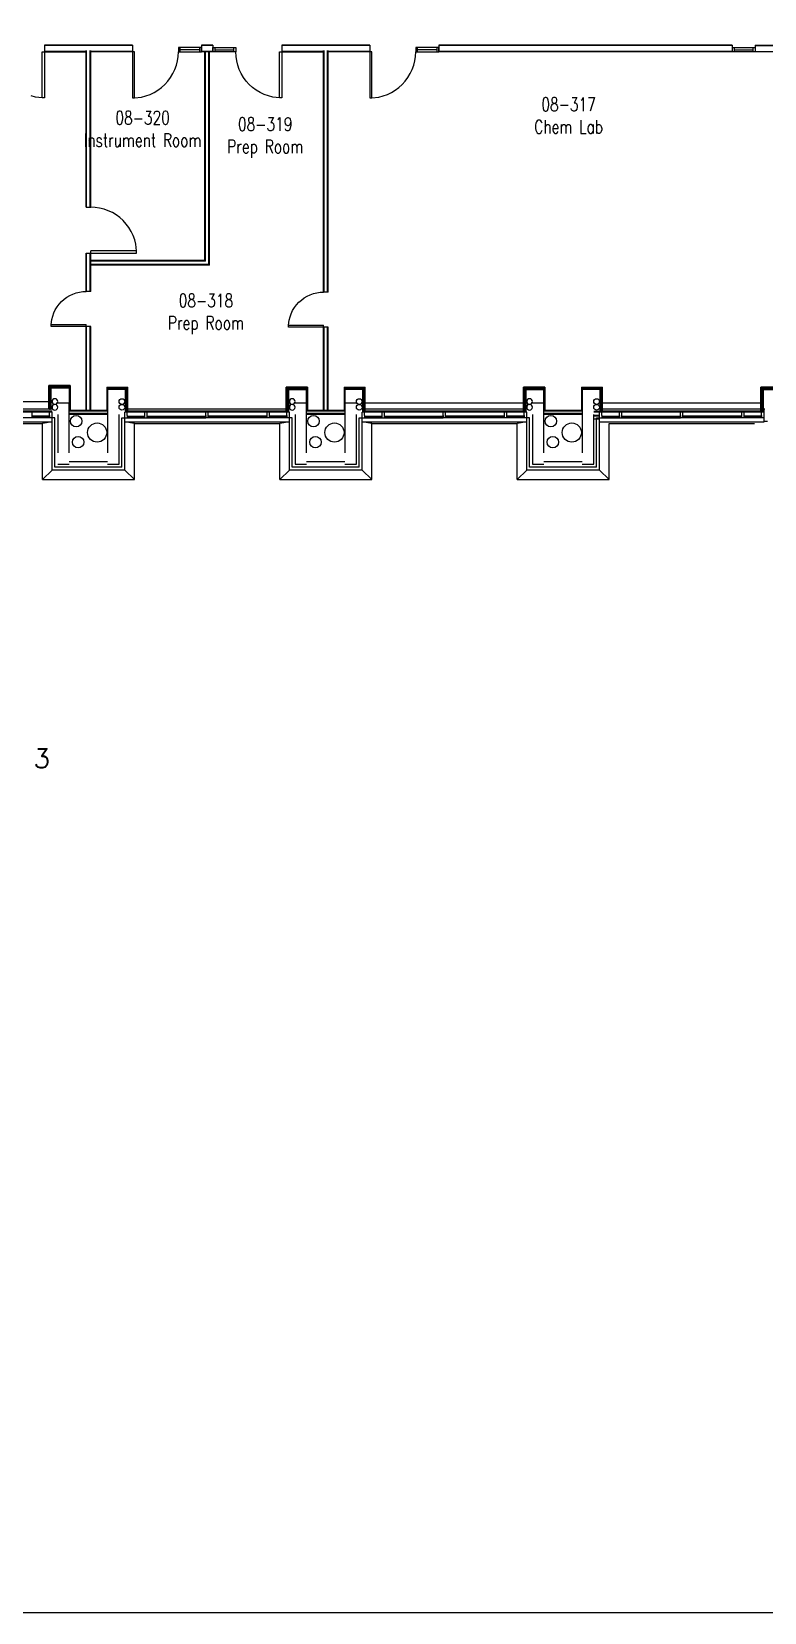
# Model space of a CAD drawing. Extents: x 11182 to 734459, y -1391328 to 152085.
# Drawn here: x 423618 to 442760, y -868101 to -826823 of the extents above; entities that cross this region are included whole.
import ezdxf
from ezdxf.enums import TextEntityAlignment as Align

# ---------------------------------------------------------------- set-up
doc = ezdxf.new("R2010")
doc.units = 0
doc.header["$LTSCALE"] = 500
doc.header["$MEASUREMENT"] = 0
doc.layers.add('0_Defpoints', color=106, linetype='CONTINUOUS', plot=False)
for name, color, linetype in [('0_room_data', 7, 'CONTINUOUS'), ('0_text', 7, 'CONTINUOUS'), ('1_Wall_Exist', 251, 'CONTINUOUS'), ('3_Text', 7, 'CONTINUOUS')]:
    doc.layers.add(name, color=color, linetype=linetype)
doc.styles.add('1_200', font='simplex.shx', dxfattribs={"width": 0.75, "height": 460})
doc.styles.get("Standard").update_dxf_attribs({"font": 'ROMANS', "height": 200})

# ---------------------------------------------------------------- blocks, each defined once
blk = doc.blocks.new('room_data')
at = {"layer": '3_Text', "style": '1_200', "width": 0.75}
for tag, p in [('ROOMNUM', (0, 0)), ('ROOMUSE', (0, -575))]:
    blk.add_attdef(tag, text='', height=345, dxfattribs=at).set_placement(p, align=Align.MIDDLE_CENTER)

msp = doc.modelspace()

# ---------------------------------------------------------------- linework, layer by layer
at = {"layer": '0_Defpoints'}
msp.add_lwpolyline([(375129, -802398), (375129, -868101), (476670, -868101), (476670, -802398)], close=True, dxfattribs=at)
at = {"layer": '1_Wall_Exist'}
for p, q in [((426252, -827177), (423952, -827177)), ((423952, -827177), (423952, -828555)), ((426252, -827190), (423952, -827190)), ((426252, -827177), (426252, -828555)), ((428352, -827177), (428052, -827177)), ((428052, -827177), (428052, -827355)), ((428352, -827190), (428052, -827190)), ((428352, -827177), (428352, -827355)), ((432452, -827177), (430152, -827177)), ((430152, -827177), (430152, -828555)), ((432452, -827190), (430152, -827190)), ((432452, -827177), (432452, -828555)), ((441921, -827177), (434252, -827177)), ((434252, -827177), (434252, -827355)), ((441921, -827190), (434252, -827190)), ((441921, -827177), (441921, -827355)), ((442521, -827177), (443620, -827177)), ((442521, -827177), (442521, -827355)), ((442521, -827190), (443607, -827190)), ((423896, -827355), (425043, -827355)), ((423896, -828555), (423896, -827355)), ((423952, -827241), (423952, -827355)), ((425043, -827342), (423952, -827342)), ((425043, -831407), (425043, -827320)), ((425056, -831407), (425056, -827320)), ((425148, -831407), (425148, -827320)), ((425161, -831407), (425161, -827320)), ((426252, -827342), (425161, -827342)), ((426309, -827355), (425161, -827355)), ((426252, -827241), (426252, -827355)), ((426309, -828555), (426309, -827355)), ((427400, -827703), (427429, -827589)), ((427429, -827589), (427446, -827472)), ((427446, -827472), (427452, -827355)), ((427452, -827241), (427452, -827355)), ((427502, -827241), (427452, -827241)), ((427452, -827355), (427502, -827355)), ((427502, -827355), (427502, -827241)), ((428002, -827241), (427502, -827241)), ((428002, -827298), (427502, -827298)), ((427502, -827355), (428002, -827355)), ((428002, -827241), (428002, -827355)), ((428052, -827241), (428002, -827241)), ((428002, -827355), (428052, -827355)), ((428052, -827355), (428052, -827241)), ((428352, -827342), (428052, -827342)), ((428352, -827355), (428052, -827355)), ((428143, -832801), (428143, -827355)), ((428156, -832814), (428156, -827355)), ((428248, -832906), (428248, -827355)), ((428261, -832919), (428261, -827355)), ((428352, -827241), (428402, -827241)), ((428352, -827355), (428352, -827241)), ((428402, -827355), (428352, -827355)), ((428402, -827241), (428402, -827355)), ((428402, -827241), (428902, -827241)), ((428402, -827298), (428902, -827298)), ((428902, -827355), (428402, -827355)), ((428902, -827241), (428952, -827241)), ((428902, -827355), (428902, -827241)), ((428952, -827355), (428902, -827355)), ((428952, -827241), (428952, -827355)), ((428958, -827472), (428952, -827355)), ((428975, -827589), (428958, -827472)), ((429004, -827703), (428975, -827589)), ((430095, -827355), (431243, -827355)), ((430095, -828555), (430095, -827355)), ((430152, -827241), (430152, -827355)), ((431243, -827342), (430152, -827342)), ((431243, -833625), (431243, -827320)), ((431256, -833625), (431256, -827320)), ((431348, -833625), (431348, -827320)), ((431361, -833625), (431361, -827320)), ((432452, -827342), (431361, -827342)), ((432509, -827355), (431361, -827355)), ((432452, -827241), (432452, -827355)), ((432509, -828555), (432509, -827355)), ((433600, -827703), (433629, -827589)), ((433629, -827589), (433646, -827472)), ((433646, -827472), (433652, -827355)), ((433652, -827241), (433652, -827355)), ((433702, -827241), (433652, -827241)), ((433652, -827355), (433702, -827355)), ((433702, -827355), (433702, -827241)), ((434202, -827241), (433702, -827241)), ((434202, -827298), (433702, -827298)), ((433702, -827355), (434202, -827355)), ((434202, -827241), (434202, -827355)), ((434252, -827241), (434202, -827241)), ((434202, -827355), (434252, -827355)), ((434252, -827355), (434252, -827241)), ((441921, -827342), (434252, -827342)), ((443442, -827355), (434252, -827355)), ((441921, -827241), (442521, -827241)), ((441971, -827241), (441971, -827355)), ((441971, -827298), (442471, -827298)), ((442471, -827355), (442471, -827241)), ((442521, -827342), (443455, -827342)), ((427180, -828116), (427250, -828021)), ((427250, -828021), (427310, -827920)), ((427310, -827920), (427361, -827814)), ((427361, -827814), (427400, -827703)), ((429043, -827814), (429004, -827703)), ((429094, -827920), (429043, -827814)), ((429154, -828021), (429094, -827920)), ((429224, -828116), (429154, -828021)), ((433380, -828116), (433450, -828021)), ((433450, -828021), (433510, -827920)), ((433510, -827920), (433561, -827814)), ((433561, -827814), (433600, -827703)), ((426712, -828463), (426819, -828413)), ((426819, -828413), (426919, -828352)), ((426919, -828352), (427013, -828282)), ((427013, -828282), (427101, -828203)), ((427101, -828203), (427180, -828116)), ((429303, -828203), (429224, -828116)), ((429391, -828282), (429303, -828203)), ((429485, -828352), (429391, -828282)), ((429585, -828413), (429485, -828352)), ((429692, -828463), (429585, -828413)), ((432912, -828463), (433019, -828413)), ((433019, -828413), (433119, -828352)), ((433119, -828352), (433213, -828282)), ((433213, -828282), (433301, -828203)), ((433301, -828203), (433380, -828116)), ((423718, -828531), (423604, -828503)), ((423896, -828555), (423718, -828531)), ((423952, -828555), (423896, -828555)), ((426252, -828555), (426309, -828555)), ((426309, -828555), (426487, -828531)), ((426487, -828531), (426601, -828503)), ((426601, -828503), (426712, -828463)), ((429803, -828503), (429692, -828463)), ((429917, -828531), (429803, -828503)), ((430095, -828555), (429917, -828531)), ((430152, -828555), (430095, -828555)), ((432452, -828555), (432509, -828555)), ((432509, -828555), (432687, -828531)), ((432687, -828531), (432801, -828503)), ((432801, -828503), (432912, -828463)), ((425043, -831407), (425161, -831407)), ((425279, -831414), (425161, -831407)), ((425395, -831431), (425279, -831414)), ((425509, -831459), (425395, -831431)), ((425620, -831499), (425509, -831459)), ((425727, -831550), (425620, -831499)), ((425828, -831610), (425727, -831550)), ((425923, -831680), (425828, -831610)), ((426010, -831759), (425923, -831680)), ((426089, -831847), (426010, -831759)), ((426159, -831941), (426089, -831847)), ((426220, -832041), (426159, -831941)), ((426270, -832148), (426220, -832041)), ((426310, -832259), (426270, -832148)), ((425161, -833606), (425161, -832551)), ((426362, -832551), (425161, -832551)), ((426338, -832373), (426310, -832259)), ((426362, -832551), (426338, -832373)), ((426362, -832607), (426362, -832551)), ((425043, -833606), (425043, -832607)), ((425043, -832607), (426362, -832607)), ((425056, -833606), (425056, -832607)), ((425148, -833606), (425148, -832607)), ((428143, -832801), (425161, -832801)), ((428156, -832814), (425161, -832814)), ((428248, -832906), (425161, -832906)), ((428261, -832919), (425161, -832919)), ((424464, -833814), (424536, -833760)), ((424536, -833760), (424612, -833714)), ((424612, -833714), (424694, -833676)), ((424694, -833676), (424778, -833646)), ((424778, -833646), (424865, -833624)), ((424865, -833624), (424954, -833611)), ((424954, -833611), (425043, -833606)), ((425161, -833606), (425042, -833606)), ((430664, -833832), (430736, -833779)), ((430736, -833779), (430812, -833733)), ((430812, -833733), (430894, -833694)), ((430894, -833694), (430978, -833664)), ((430978, -833664), (431065, -833642)), ((431065, -833642), (431154, -833629)), ((431154, -833629), (431243, -833625)), ((431361, -833625), (431243, -833625)), ((424169, -834255), (424199, -834170)), ((424199, -834170), (424237, -834089)), ((424237, -834089), (424283, -834012)), ((424283, -834012), (424337, -833941)), ((424337, -833941), (424397, -833874)), ((424397, -833874), (424464, -833814)), ((430369, -834273), (430399, -834189)), ((430399, -834189), (430437, -834107)), ((430437, -834107), (430483, -834031)), ((430483, -834031), (430537, -833959)), ((430537, -833959), (430597, -833892)), ((430597, -833892), (430664, -833832)), ((424129, -834469), (424147, -834342)), ((424129, -834520), (424129, -834469)), ((424129, -834469), (425043, -834469)), ((425161, -834520), (424129, -834520)), ((424147, -834342), (424169, -834255)), ((425043, -836733), (425043, -834469)), ((425056, -836733), (425056, -834520)), ((425148, -836733), (425148, -834520)), ((425161, -836733), (425161, -834520)), ((430329, -834488), (430347, -834360)), ((430329, -834539), (430329, -834488)), ((430329, -834488), (431243, -834488)), ((431361, -834539), (430329, -834539)), ((430347, -834360), (430369, -834273)), ((431243, -836733), (431243, -834488)), ((431256, -836733), (431256, -834539)), ((431348, -836733), (431348, -834539)), ((431361, -836733), (431361, -834539)), ((424070, -836690), (424070, -836062)), ((424622, -836062), (424070, -836062)), ((424603, -836081), (424089, -836081)), ((424089, -836690), (424089, -836081)), ((424089, -836144), (424089, -836081)), ((424131, -836081), (424089, -836081)), ((424111, -836103), (424089, -836103)), ((424089, -836125), (424603, -836125)), ((424111, -836144), (424089, -836144)), ((424092, -836100), (424092, -836084)), ((424128, -836084), (424092, -836084)), ((424096, -836100), (424092, -836100)), ((424109, -836106), (424092, -836106)), ((424092, -836142), (424092, -836106)), ((424109, -836142), (424092, -836142)), ((424096, -836096), (424096, -836100)), ((424099, -836096), (424096, -836096)), ((424099, -836096), (424099, -836103)), ((424099, -836103), (424593, -836103)), ((424104, -836113), (424104, -836110)), ((424104, -836110), (424109, -836110)), ((424104, -836113), (424111, -836113)), ((424104, -836135), (424111, -836135)), ((424104, -836138), (424104, -836135)), ((424104, -836138), (424109, -836138)), ((424109, -836110), (424109, -836106)), ((424109, -836138), (424109, -836142)), ((424111, -836690), (424111, -836103)), ((424111, -836113), (424111, -836103)), ((424111, -836135), (424111, -836144)), ((424121, -836096), (424121, -836103)), ((424124, -836096), (424121, -836096)), ((424121, -836103), (424131, -836103)), ((424124, -836096), (424124, -836100)), ((424124, -836100), (424128, -836100)), ((424128, -836100), (424128, -836084)), ((424131, -836103), (424131, -836081)), ((424133, -836690), (424133, -836103)), ((424603, -836081), (424561, -836081)), ((424561, -836103), (424561, -836081)), ((424571, -836103), (424561, -836103)), ((424564, -836100), (424564, -836084)), ((424600, -836084), (424564, -836084)), ((424568, -836100), (424564, -836100)), ((424568, -836096), (424568, -836100)), ((424571, -836096), (424568, -836096)), ((424571, -836096), (424571, -836103)), ((424593, -836096), (424593, -836103)), ((424596, -836096), (424593, -836096)), ((424593, -836103), (424603, -836103)), ((424596, -836096), (424596, -836100)), ((424596, -836100), (424600, -836100)), ((424600, -836100), (424600, -836084)), ((424603, -836081), (424603, -836717)), ((424603, -836103), (424603, -836081)), ((424622, -836062), (424622, -836717)), ((425583, -836105), (425583, -836717)), ((425583, -836105), (426135, -836105)), ((425602, -836124), (425602, -837822)), ((425602, -836124), (426116, -836124)), ((425602, -836124), (425644, -836124)), ((425602, -836147), (425602, -836124)), ((425612, -836147), (425602, -836147)), ((426116, -836169), (425602, -836169)), ((425605, -836127), (425641, -836127)), ((425605, -836144), (425605, -836127)), ((425609, -836144), (425605, -836144)), ((425609, -836140), (425609, -836144)), ((425609, -836140), (425612, -836140)), ((425612, -836140), (425612, -836147)), ((426106, -836147), (425612, -836147)), ((425634, -836140), (425634, -836147)), ((425634, -836140), (425637, -836140)), ((425634, -836147), (425644, -836147)), ((425637, -836140), (425637, -836144)), ((425637, -836144), (425641, -836144)), ((425641, -836144), (425641, -836127)), ((425644, -836147), (425644, -836124)), ((426072, -836733), (426072, -836147)), ((426074, -836124), (426116, -836124)), ((426074, -836147), (426074, -836124)), ((426084, -836147), (426074, -836147)), ((426077, -836127), (426113, -836127)), ((426077, -836144), (426077, -836127)), ((426081, -836144), (426077, -836144)), ((426081, -836140), (426081, -836144)), ((426081, -836140), (426084, -836140)), ((426084, -836140), (426084, -836147)), ((426094, -836733), (426094, -836147)), ((426094, -836147), (426116, -836147)), ((426094, -836156), (426094, -836147)), ((426101, -836156), (426094, -836156)), ((426094, -836178), (426094, -836188)), ((426101, -836178), (426094, -836178)), ((426094, -836188), (426116, -836188)), ((426096, -836149), (426113, -836149)), ((426096, -836154), (426096, -836149)), ((426101, -836154), (426096, -836154)), ((426101, -836181), (426096, -836181)), ((426096, -836181), (426096, -836185)), ((426096, -836185), (426113, -836185)), ((426101, -836156), (426101, -836154)), ((426101, -836181), (426101, -836178)), ((426106, -836140), (426106, -836147)), ((426106, -836140), (426109, -836140)), ((426109, -836140), (426109, -836144)), ((426109, -836144), (426113, -836144)), ((426113, -836144), (426113, -836127)), ((426113, -836185), (426113, -836149)), ((426116, -836733), (426116, -836124)), ((426116, -836188), (426116, -836124)), ((426135, -836733), (426135, -836105)), ((430821, -836105), (430270, -836105)), ((430270, -836733), (430270, -836105)), ((430802, -836124), (430289, -836124)), ((430289, -836733), (430289, -836124)), ((430289, -836188), (430289, -836124)), ((430330, -836124), (430289, -836124)), ((430311, -836147), (430289, -836147)), ((430289, -836169), (430802, -836169)), ((430311, -836188), (430289, -836188)), ((430292, -836144), (430292, -836127)), ((430328, -836127), (430292, -836127)), ((430296, -836144), (430292, -836144)), ((430309, -836149), (430292, -836149)), ((430292, -836185), (430292, -836149)), ((430309, -836185), (430292, -836185)), ((430296, -836140), (430296, -836144)), ((430299, -836140), (430296, -836140)), ((430299, -836140), (430299, -836147)), ((430299, -836147), (430793, -836147)), ((430304, -836154), (430309, -836154)), ((430304, -836156), (430304, -836154)), ((430304, -836156), (430311, -836156)), ((430304, -836178), (430311, -836178)), ((430304, -836181), (430304, -836178)), ((430304, -836181), (430309, -836181)), ((430309, -836154), (430309, -836149)), ((430309, -836181), (430309, -836185)), ((430311, -836733), (430311, -836147)), ((430311, -836156), (430311, -836147)), ((430311, -836178), (430311, -836188)), ((430321, -836140), (430321, -836147)), ((430324, -836140), (430321, -836140)), ((430321, -836147), (430330, -836147)), ((430324, -836140), (430324, -836144)), ((430324, -836144), (430328, -836144)), ((430328, -836144), (430328, -836127)), ((430330, -836147), (430330, -836124)), ((430333, -836733), (430333, -836147)), ((430761, -836147), (430761, -836124)), ((430802, -836124), (430761, -836124)), ((430771, -836147), (430761, -836147)), ((430764, -836144), (430764, -836127)), ((430800, -836127), (430764, -836127)), ((430768, -836144), (430764, -836144)), ((430768, -836140), (430768, -836144)), ((430771, -836140), (430768, -836140)), ((430771, -836140), (430771, -836147)), ((430793, -836140), (430793, -836147)), ((430796, -836140), (430793, -836140)), ((430793, -836147), (430802, -836147)), ((430796, -836140), (430796, -836144)), ((430796, -836144), (430800, -836144)), ((430800, -836144), (430800, -836127)), ((430802, -837822), (430802, -836124)), ((430802, -836147), (430802, -836124)), ((430821, -836105), (430821, -836717)), ((431783, -836105), (431783, -836717)), ((431783, -836105), (432335, -836105)), ((431802, -836124), (431802, -837822)), ((431802, -836124), (432316, -836124)), ((431802, -836124), (431844, -836124)), ((431802, -836147), (431802, -836124)), ((431812, -836147), (431802, -836147)), ((432316, -836169), (431802, -836169)), ((431805, -836127), (431841, -836127)), ((431805, -836144), (431805, -836127)), ((431809, -836144), (431805, -836144)), ((431809, -836140), (431809, -836144)), ((431809, -836140), (431812, -836140)), ((431812, -836140), (431812, -836147)), ((432306, -836147), (431812, -836147)), ((431834, -836140), (431834, -836147)), ((431834, -836140), (431837, -836140)), ((431834, -836147), (431844, -836147)), ((431837, -836140), (431837, -836144)), ((431837, -836144), (431841, -836144)), ((431841, -836144), (431841, -836127)), ((431844, -836147), (431844, -836124)), ((432272, -836733), (432272, -836147)), ((432274, -836124), (432316, -836124)), ((432274, -836147), (432274, -836124)), ((432284, -836147), (432274, -836147)), ((432277, -836127), (432313, -836127)), ((432277, -836144), (432277, -836127)), ((432281, -836144), (432277, -836144)), ((432281, -836140), (432281, -836144)), ((432281, -836140), (432284, -836140)), ((432284, -836140), (432284, -836147)), ((432294, -836733), (432294, -836147)), ((432294, -836147), (432316, -836147)), ((432294, -836156), (432294, -836147)), ((432301, -836156), (432294, -836156)), ((432294, -836178), (432294, -836188)), ((432301, -836178), (432294, -836178)), ((432294, -836188), (432316, -836188)), ((432296, -836149), (432313, -836149)), ((432296, -836154), (432296, -836149)), ((432301, -836154), (432296, -836154)), ((432301, -836181), (432296, -836181)), ((432296, -836181), (432296, -836185)), ((432296, -836185), (432313, -836185)), ((432301, -836156), (432301, -836154)), ((432301, -836181), (432301, -836178)), ((432306, -836140), (432306, -836147)), ((432306, -836140), (432309, -836140)), ((432309, -836140), (432309, -836144)), ((432309, -836144), (432313, -836144)), ((432313, -836144), (432313, -836127)), ((432313, -836185), (432313, -836149)), ((432316, -836733), (432316, -836124)), ((432316, -836188), (432316, -836124)), ((432335, -836733), (432335, -836105)), ((436470, -836733), (436470, -836105)), ((437021, -836105), (436470, -836105)), ((437002, -836124), (436489, -836124)), ((436489, -836733), (436489, -836124)), ((436489, -836188), (436489, -836124)), ((436489, -836124), (436530, -836124)), ((436511, -836147), (436489, -836147)), ((436511, -836188), (436489, -836188)), ((436492, -836127), (436528, -836127)), ((436492, -836144), (436492, -836127)), ((436496, -836144), (436492, -836144)), ((436509, -836149), (436492, -836149)), ((436492, -836185), (436492, -836149)), ((436509, -836185), (436492, -836185)), ((436496, -836140), (436496, -836144)), ((436496, -836140), (436499, -836140)), ((436499, -836140), (436499, -836147)), ((436504, -836154), (436509, -836154)), ((436504, -836156), (436504, -836154)), ((436504, -836156), (436511, -836156)), ((436504, -836178), (436511, -836178)), ((436504, -836181), (436504, -836178)), ((436504, -836181), (436509, -836181)), ((436509, -836154), (436509, -836149)), ((436509, -836181), (436509, -836185)), ((436993, -836147), (436511, -836147)), ((436511, -836733), (436511, -836147)), ((436511, -836156), (436511, -836147)), ((436511, -836169), (437002, -836169)), ((436511, -836178), (436511, -836188)), ((436521, -836140), (436521, -836147)), ((436521, -836140), (436524, -836140)), ((436521, -836147), (436530, -836147)), ((436524, -836140), (436524, -836144)), ((436524, -836144), (436528, -836144)), ((436528, -836144), (436528, -836127)), ((436530, -836147), (436530, -836124)), ((436533, -836733), (436533, -836147)), ((436961, -836124), (437002, -836124)), ((436961, -836147), (436961, -836124)), ((436971, -836147), (436961, -836147)), ((436964, -836127), (437000, -836127)), ((436964, -836144), (436964, -836127)), ((436968, -836144), (436964, -836144)), ((436968, -836140), (436968, -836144)), ((436968, -836140), (436971, -836140)), ((436971, -836140), (436971, -836147)), ((436993, -836140), (436993, -836147)), ((436993, -836140), (436996, -836140)), ((436993, -836147), (437002, -836147)), ((436996, -836140), (436996, -836144)), ((436996, -836144), (437000, -836144)), ((437000, -836144), (437000, -836127)), ((437002, -837822), (437002, -836124)), ((437002, -836147), (437002, -836124)), ((437021, -836105), (437021, -836717)), ((437983, -836105), (437983, -836717)), ((437983, -836105), (438535, -836105)), ((438002, -836124), (438002, -837822)), ((438002, -836124), (438516, -836124)), ((438002, -836124), (438044, -836124)), ((438002, -836147), (438002, -836124)), ((438012, -836147), (438002, -836147)), ((438516, -836169), (438002, -836169)), ((438005, -836127), (438041, -836127)), ((438005, -836144), (438005, -836127)), ((438009, -836144), (438005, -836144)), ((438009, -836140), (438009, -836144)), ((438009, -836140), (438012, -836140)), ((438012, -836140), (438012, -836147)), ((438506, -836147), (438012, -836147)), ((438034, -836140), (438034, -836147)), ((438034, -836140), (438037, -836140)), ((438034, -836147), (438044, -836147)), ((438037, -836140), (438037, -836144)), ((438037, -836144), (438041, -836144)), ((438041, -836144), (438041, -836127)), ((438044, -836147), (438044, -836124)), ((438472, -836733), (438472, -836147)), ((438474, -836124), (438516, -836124)), ((438474, -836147), (438474, -836124)), ((438484, -836147), (438474, -836147)), ((438477, -836127), (438513, -836127)), ((438477, -836144), (438477, -836127)), ((438481, -836144), (438477, -836144)), ((438481, -836140), (438481, -836144)), ((438481, -836140), (438484, -836140)), ((438484, -836140), (438484, -836147)), ((438494, -836733), (438494, -836147)), ((438494, -836147), (438516, -836147)), ((438494, -836156), (438494, -836147)), ((438501, -836156), (438494, -836156)), ((438494, -836178), (438494, -836188)), ((438501, -836178), (438494, -836178)), ((438494, -836188), (438516, -836188)), ((438496, -836149), (438513, -836149)), ((438496, -836154), (438496, -836149)), ((438501, -836154), (438496, -836154)), ((438501, -836181), (438496, -836181)), ((438496, -836181), (438496, -836185)), ((438496, -836185), (438513, -836185)), ((438501, -836156), (438501, -836154)), ((438501, -836181), (438501, -836178)), ((438506, -836140), (438506, -836147)), ((438506, -836140), (438509, -836140)), ((438509, -836140), (438509, -836144)), ((438509, -836144), (438513, -836144)), ((438513, -836144), (438513, -836127)), ((438513, -836185), (438513, -836149)), ((438516, -836733), (438516, -836124)), ((438516, -836188), (438516, -836124)), ((438535, -836733), (438535, -836105)), ((442670, -836733), (442670, -836105)), ((443502, -836105), (442670, -836105)), ((443502, -836124), (442689, -836124)), ((442689, -836733), (442689, -836124)), ((442689, -836188), (442689, -836124)), ((442689, -836124), (442730, -836124)), ((442711, -836147), (442689, -836147)), ((442711, -836188), (442689, -836188)), ((442692, -836127), (442728, -836127)), ((442692, -836144), (442692, -836127)), ((442696, -836144), (442692, -836144)), ((442709, -836149), (442692, -836149)), ((442692, -836185), (442692, -836149)), ((442709, -836185), (442692, -836185)), ((442696, -836140), (442696, -836144)), ((442696, -836140), (442699, -836140)), ((442699, -836140), (442699, -836147)), ((442704, -836154), (442709, -836154)), ((442704, -836156), (442704, -836154)), ((442704, -836156), (442711, -836156)), ((442704, -836178), (442711, -836178)), ((442704, -836181), (442704, -836178)), ((442704, -836181), (442709, -836181)), ((442709, -836154), (442709, -836149)), ((442709, -836181), (442709, -836185)), ((443502, -836147), (442711, -836147)), ((442711, -836733), (442711, -836147)), ((442711, -836156), (442711, -836147)), ((442711, -836169), (443502, -836169)), ((442711, -836178), (442711, -836188)), ((442721, -836140), (442721, -836147)), ((442721, -836140), (442724, -836140)), ((442721, -836147), (442730, -836147)), ((442724, -836140), (442724, -836144)), ((442724, -836144), (442728, -836144)), ((442728, -836144), (442728, -836127)), ((442730, -836147), (442730, -836124)), ((442733, -836733), (442733, -836147)), ((419852, -836676), (424152, -836676)), ((419935, -836478), (424070, -836478)), ((424111, -836648), (424089, -836648)), ((424089, -836690), (424089, -836648)), ((424111, -836690), (424089, -836690)), ((424092, -836687), (424092, -836651)), ((424109, -836651), (424092, -836651)), ((424109, -836687), (424092, -836687)), ((424104, -836655), (424109, -836655)), ((424104, -836658), (424104, -836655)), ((424104, -836658), (424111, -836658)), ((424104, -836680), (424111, -836680)), ((424104, -836683), (424104, -836680)), ((424104, -836683), (424109, -836683)), ((424109, -836655), (424109, -836651)), ((424109, -836683), (424109, -836687)), ((424111, -836658), (424111, -836648)), ((424111, -836680), (424111, -836690)), ((424602, -836522), (424302, -836522)), ((424602, -837822), (424602, -836522)), ((426135, -836676), (430270, -836676)), ((430802, -836522), (430502, -836522)), ((432102, -836522), (431802, -836522)), ((436470, -836522), (432335, -836522)), ((432335, -836676), (436470, -836676)), ((437002, -836522), (436702, -836522)), ((442670, -836522), (438535, -836522)), ((438535, -836676), (442768, -836676)), ((442752, -837008), (442752, -836676)), ((424152, -836733), (419852, -836733)), ((419852, -837010), (424152, -837010)), ((420102, -837060), (423902, -837060)), ((424152, -836760), (421971, -836760)), ((424227, -836912), (422037, -836912)), ((423631, -836912), (423631, -836760)), ((424087, -836862), (423631, -836862)), ((424087, -836887), (423631, -836887)), ((424152, -837010), (423902, -837060)), ((423902, -838522), (423902, -837060)), ((424087, -836849), (424084, -836862)), ((424084, -836887), (424087, -836900)), ((424087, -836849), (424087, -836912)), ((424089, -836849), (424087, -836849)), ((424089, -836849), (424089, -836760)), ((424152, -838272), (424152, -836760)), ((424227, -838197), (424227, -836912)), ((424302, -836822), (424302, -837822)), ((425602, -836717), (424602, -836717)), ((425602, -836733), (424602, -836733)), ((425602, -836797), (424602, -836797)), ((425602, -836822), (424602, -836822)), ((425902, -838122), (425902, -836822)), ((425977, -838197), (425977, -836912)), ((425977, -836912), (428168, -836912)), ((426052, -838272), (426052, -836760)), ((428171, -836760), (426052, -836760)), ((426302, -837060), (426052, -837010)), ((426052, -837010), (430352, -837010)), ((430333, -836733), (426072, -836733)), ((426094, -836692), (426116, -836692)), ((426094, -836701), (426094, -836692)), ((426101, -836701), (426094, -836701)), ((426094, -836724), (426094, -836733)), ((426101, -836724), (426094, -836724)), ((426094, -836733), (426116, -836733)), ((426096, -836695), (426113, -836695)), ((426096, -836699), (426096, -836695)), ((426101, -836699), (426096, -836699)), ((426101, -836726), (426096, -836726)), ((426096, -836726), (426096, -836730)), ((426096, -836730), (426113, -836730)), ((426101, -836701), (426101, -836699)), ((426101, -836726), (426101, -836724)), ((426113, -836730), (426113, -836695)), ((426116, -836733), (426116, -836692)), ((426116, -836849), (426116, -836760)), ((426116, -836849), (426118, -836849)), ((426116, -836862), (426571, -836862)), ((426116, -836887), (426571, -836887)), ((426118, -836849), (426118, -836912)), ((426118, -836849), (426121, -836862)), ((426121, -836887), (426118, -836900)), ((426302, -838522), (426302, -837060)), ((426302, -837060), (430102, -837060)), ((426571, -836849), (426569, -836862)), ((426569, -836887), (426571, -836900)), ((426571, -836849), (426571, -836912)), ((426574, -836849), (426571, -836849)), ((426574, -836849), (426574, -836760)), ((426637, -836912), (426637, -836760)), ((426637, -836862), (428168, -836862)), ((426637, -836887), (428168, -836887)), ((428168, -836849), (428166, -836862)), ((428166, -836887), (428168, -836900)), ((428168, -836849), (428168, -836912)), ((428171, -836849), (428168, -836849)), ((428234, -836912), (428168, -836912)), ((430352, -836760), (428171, -836760)), ((428171, -836849), (428171, -836760)), ((428234, -836912), (428234, -836760)), ((429765, -836862), (428237, -836862)), ((429765, -836887), (428237, -836887)), ((430427, -836912), (428237, -836912)), ((429765, -836849), (429763, -836862)), ((429763, -836887), (429765, -836900)), ((429765, -836849), (429765, -836912)), ((429768, -836849), (429765, -836849)), ((429768, -836849), (429768, -836760)), ((429831, -836912), (429831, -836760)), ((430287, -836862), (429831, -836862)), ((430287, -836887), (429831, -836887)), ((430352, -837010), (430102, -837060)), ((430102, -838522), (430102, -837060)), ((430287, -836849), (430284, -836862)), ((430284, -836887), (430287, -836900)), ((430287, -836849), (430287, -836912)), ((430289, -836849), (430287, -836849)), ((430311, -836692), (430289, -836692)), ((430289, -836733), (430289, -836692)), ((430311, -836733), (430289, -836733)), ((430289, -836849), (430289, -836760)), ((430309, -836695), (430292, -836695)), ((430292, -836730), (430292, -836695)), ((430309, -836730), (430292, -836730)), ((430304, -836699), (430309, -836699)), ((430304, -836701), (430304, -836699)), ((430304, -836701), (430311, -836701)), ((430304, -836724), (430311, -836724)), ((430304, -836726), (430304, -836724)), ((430304, -836726), (430309, -836726)), ((430309, -836699), (430309, -836695)), ((430309, -836726), (430309, -836730)), ((430311, -836701), (430311, -836692)), ((430311, -836724), (430311, -836733)), ((430352, -838272), (430352, -836760)), ((430427, -838197), (430427, -836912)), ((430502, -836822), (430502, -838122)), ((431802, -836717), (430802, -836717)), ((431802, -836733), (430802, -836733)), ((431802, -836797), (430802, -836797)), ((431802, -836822), (430802, -836822)), ((432102, -838122), (432102, -836822)), ((432177, -838197), (432177, -836912)), ((432177, -836912), (434368, -836912)), ((432252, -838272), (432252, -836760)), ((434371, -836760), (432252, -836760)), ((432502, -837060), (432252, -837010)), ((432252, -837010), (436552, -837010)), ((436533, -836733), (432272, -836733)), ((432294, -836692), (432316, -836692)), ((432294, -836701), (432294, -836692)), ((432301, -836701), (432294, -836701)), ((432294, -836724), (432294, -836733)), ((432301, -836724), (432294, -836724)), ((432294, -836733), (432316, -836733)), ((432296, -836695), (432313, -836695)), ((432296, -836699), (432296, -836695)), ((432301, -836699), (432296, -836699)), ((432301, -836726), (432296, -836726)), ((432296, -836726), (432296, -836730)), ((432296, -836730), (432313, -836730)), ((432301, -836701), (432301, -836699)), ((432301, -836726), (432301, -836724)), ((432313, -836730), (432313, -836695)), ((432316, -836733), (432316, -836692)), ((432316, -836849), (432316, -836760)), ((432316, -836849), (432318, -836849)), ((432316, -836862), (432771, -836862)), ((432316, -836887), (432771, -836887)), ((432318, -836849), (432318, -836912)), ((432318, -836849), (432321, -836862)), ((432321, -836887), (432318, -836900)), ((432502, -838522), (432502, -837060)), ((432502, -837060), (436302, -837060)), ((432771, -836849), (432769, -836862)), ((432769, -836887), (432771, -836900)), ((432771, -836849), (432771, -836912)), ((432774, -836849), (432771, -836849)), ((432774, -836849), (432774, -836760)), ((432837, -836912), (432837, -836760)), ((432837, -836862), (434368, -836862)), ((432837, -836887), (434368, -836887)), ((434368, -836849), (434366, -836862)), ((434366, -836887), (434368, -836900)), ((434368, -836849), (434368, -836912)), ((434371, -836849), (434368, -836849)), ((434434, -836912), (434368, -836912)), ((436552, -836760), (434371, -836760)), ((434371, -836849), (434371, -836760)), ((434434, -836912), (434434, -836760)), ((435965, -836862), (434437, -836862)), ((435965, -836887), (434437, -836887)), ((436627, -836912), (434437, -836912)), ((435965, -836849), (435963, -836862)), ((435963, -836887), (435965, -836900)), ((435965, -836849), (435965, -836912)), ((435968, -836849), (435965, -836849)), ((435968, -836849), (435968, -836760)), ((436031, -836912), (436031, -836760)), ((436487, -836862), (436031, -836862)), ((436487, -836887), (436031, -836887)), ((436552, -837010), (436302, -837060)), ((436302, -838522), (436302, -837060)), ((436487, -836849), (436484, -836862)), ((436484, -836887), (436487, -836900)), ((436487, -836849), (436487, -836912)), ((436489, -836849), (436487, -836849)), ((436511, -836692), (436489, -836692)), ((436489, -836733), (436489, -836692)), ((436511, -836733), (436489, -836733)), ((436489, -836849), (436489, -836760)), ((436509, -836695), (436492, -836695)), ((436492, -836730), (436492, -836695)), ((436509, -836730), (436492, -836730)), ((436504, -836699), (436509, -836699)), ((436504, -836701), (436504, -836699)), ((436504, -836701), (436511, -836701)), ((436504, -836724), (436511, -836724)), ((436504, -836726), (436504, -836724)), ((436504, -836726), (436509, -836726)), ((436509, -836699), (436509, -836695)), ((436509, -836726), (436509, -836730)), ((436511, -836701), (436511, -836692)), ((436511, -836724), (436511, -836733)), ((436552, -838272), (436552, -836760)), ((436627, -838197), (436627, -836912)), ((436702, -836822), (436702, -838122)), ((438002, -836717), (437002, -836717)), ((438002, -836733), (437002, -836733)), ((438002, -836797), (437002, -836797)), ((438002, -836822), (437002, -836822)), ((438302, -838122), (438302, -836822)), ((438306, -836734), (438452, -836734)), ((438306, -836750), (438452, -836750)), ((438306, -836842), (438452, -836842)), ((438306, -836858), (438452, -836858)), ((438306, -836933), (438452, -836933)), ((438377, -838197), (438377, -836912)), ((438377, -836912), (440568, -836912)), ((438452, -838272), (438452, -836760)), ((440571, -836760), (438452, -836760)), ((438452, -837010), (442752, -837010)), ((438494, -836692), (438516, -836692)), ((438494, -836701), (438494, -836692)), ((438501, -836701), (438494, -836701)), ((438494, -836724), (438494, -836733)), ((438501, -836724), (438494, -836724)), ((442752, -836733), (438494, -836733)), ((438494, -836733), (438516, -836733)), ((438496, -836695), (438513, -836695)), ((438496, -836699), (438496, -836695)), ((438501, -836699), (438496, -836699)), ((438501, -836726), (438496, -836726)), ((438496, -836726), (438496, -836730)), ((438496, -836730), (438513, -836730)), ((438501, -836701), (438501, -836699)), ((438501, -836726), (438501, -836724)), ((438513, -836730), (438513, -836695)), ((438516, -836733), (438516, -836692)), ((438516, -836849), (438516, -836760)), ((438516, -836849), (438518, -836849)), ((438516, -836862), (438971, -836862)), ((438516, -836887), (438971, -836887)), ((438518, -836849), (438518, -836912)), ((438518, -836849), (438521, -836862)), ((438521, -836887), (438518, -836900)), ((438702, -838522), (438702, -837060)), ((438702, -837060), (442502, -837060)), ((438971, -836849), (438969, -836862)), ((438969, -836887), (438971, -836900)), ((438971, -836849), (438971, -836912)), ((438974, -836849), (438971, -836849)), ((438974, -836849), (438974, -836760)), ((439037, -836912), (439037, -836760)), ((439037, -836862), (440568, -836862)), ((439037, -836887), (440568, -836887)), ((440568, -836849), (440566, -836862)), ((440566, -836887), (440568, -836900)), ((440568, -836849), (440568, -836912)), ((440571, -836849), (440568, -836849)), ((440634, -836912), (440568, -836912)), ((442752, -836760), (440571, -836760)), ((440571, -836849), (440571, -836760)), ((440634, -836912), (440634, -836760)), ((442165, -836862), (440637, -836862)), ((442165, -836887), (440637, -836887)), ((442752, -836912), (440637, -836912)), ((442165, -836849), (442163, -836862)), ((442163, -836887), (442165, -836900)), ((442165, -836849), (442165, -836912)), ((442168, -836849), (442165, -836849)), ((442168, -836849), (442168, -836760)), ((442231, -836912), (442231, -836760)), ((442687, -836862), (442231, -836862)), ((442687, -836887), (442231, -836887)), ((442687, -836849), (442684, -836862)), ((442684, -836887), (442687, -836900)), ((442687, -836849), (442687, -836912)), ((442689, -836849), (442687, -836849)), ((442711, -836692), (442689, -836692)), ((442689, -836733), (442689, -836692)), ((442711, -836733), (442689, -836733)), ((442689, -836849), (442689, -836760)), ((442709, -836695), (442692, -836695)), ((442692, -836730), (442692, -836695)), ((442709, -836730), (442692, -836730)), ((442704, -836699), (442709, -836699)), ((442704, -836701), (442704, -836699)), ((442704, -836701), (442711, -836701)), ((442704, -836724), (442711, -836724)), ((442704, -836726), (442704, -836724)), ((442704, -836726), (442709, -836726)), ((442709, -836699), (442709, -836695)), ((442709, -836726), (442709, -836730)), ((442711, -836701), (442711, -836692)), ((442711, -836724), (442711, -836733)), ((442842, -837008), (442752, -837008)), ((424152, -838272), (423902, -838522)), ((426052, -838272), (424152, -838272)), ((425977, -838197), (424227, -838197)), ((424302, -838122), (424602, -838122)), ((424602, -838047), (425602, -838047)), ((425602, -838122), (425902, -838122)), ((426302, -838522), (426052, -838272)), ((430352, -838272), (430102, -838522)), ((432252, -838272), (430352, -838272)), ((432177, -838197), (430427, -838197)), ((430502, -838122), (430802, -838122)), ((430802, -838047), (431802, -838047)), ((431802, -838122), (432102, -838122)), ((432502, -838522), (432252, -838272)), ((436552, -838272), (436302, -838522)), ((438452, -838272), (436552, -838272)), ((438377, -838197), (436627, -838197)), ((436702, -838122), (437002, -838122)), ((437002, -838047), (438002, -838047)), ((438002, -838122), (438302, -838122)), ((438702, -838522), (438452, -838272)), ((423902, -838522), (426302, -838522)), ((430102, -838522), (432502, -838522)), ((436302, -838522), (438702, -838522))]:
    msp.add_line(p, q, dxfattribs=at)
at = {"layer": '1_Wall_Exist', "extrusion": (0, 0, -1)}
for centre in [(-424227, -836483), (-424227, -836633), (-430427, -836483), (-430427, -836633), (-436627, -836483), (-436627, -836633)]:
    msp.add_circle(centre, 75, dxfattribs=at)
at = {"layer": '1_Wall_Exist'}
for centre, radius in [((425978, -836483), 75), ((425978, -836633), 75), ((432178, -836483), 75), ((432178, -836633), 75), ((438378, -836483), 75), ((438378, -836633), 75), ((424782, -836996), 150), ((425329, -837293), 250), ((430982, -836996), 150), ((431529, -837293), 250), ((437182, -836996), 150), ((437729, -837293), 250), ((424832, -837544), 150), ((431032, -837544), 150), ((437232, -837544), 150)]:
    msp.add_circle(centre, radius, dxfattribs=at)

# ---------------------------------------------------------------- block references
at = {"layer": '0_room_data', "xscale": 1.018417926029456, "yscale": 1.018417926029456, "zscale": 1.018417926029456}
for p, values in [((437646, -828723), {'ROOMNUM': '08-317', 'ROOMUSE': 'Chem Lab'}), ((426518, -829072), {'ROOMNUM': '08-320', 'ROOMUSE': 'Instrument Room'}), ((429720, -829239), {'ROOMNUM': '08-319', 'ROOMUSE': 'Prep Room'}), ((428172, -833844), {'ROOMNUM': '08-318', 'ROOMUSE': 'Prep Room'})]:
    msp.add_blockref('room_data', p, dxfattribs=at).add_auto_attribs(values)

# ---------------------------------------------------------------- texts
at = {"layer": '0_text'}
msp.add_text('TEACHING LAB #8 LEVEL 3', height=500, rotation=0, dxfattribs=at).set_placement((415143, -846051))

doc.saveas('drawing.dxf')
